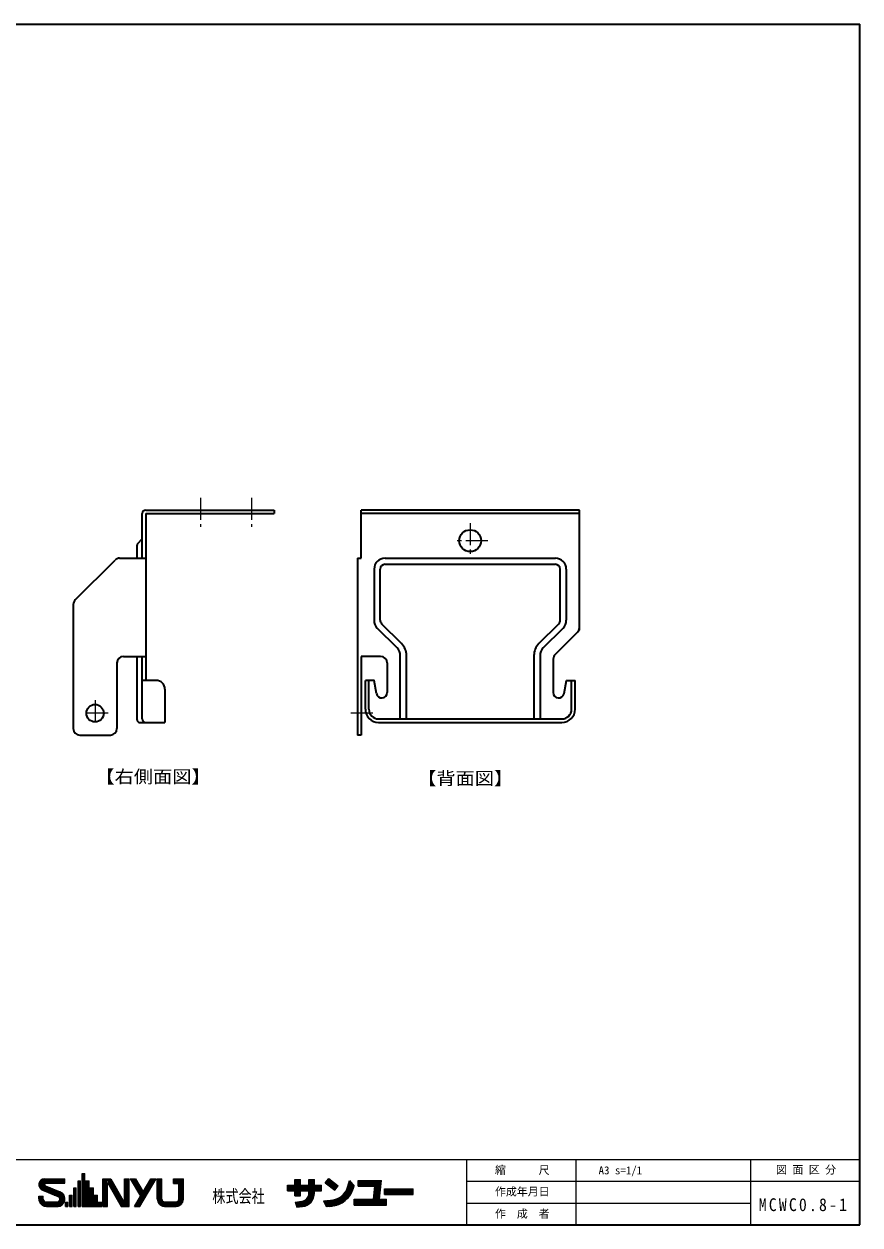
# Model space of a CAD drawing. Units: millimetres on the paper. Extents: x -405 to 411, y -913 to 286.
# Drawn here: x 219.6 to 410.9, y -615.7 to -340.7 of the extents above; entities that cross this region are included whole.
import ezdxf
from ezdxf.enums import TextEntityAlignment as Align

# ---------------------------------------------------------------- set-up
doc = ezdxf.new("R2010")
doc.units = ezdxf.units.MM
doc.linetypes.add('CHAIN1', pattern=[8, 5, -1, 1, -1])
for name, color, linetype, lineweight in [('0-1_本体', 7, 'Continuous', 35), ('0-8_寸法線', 4, 'Continuous', 18), ('F-0_枠図面', 4, 'Continuous', 18), ('F-2_文字1', 4, 'Continuous', 18)]:
    doc.layers.add(name, color=color, linetype=linetype, lineweight=lineweight)
doc.layers.add('F-3_文字2', color=7, linetype='Continuous')
doc.styles.add('ＭＳ ゴシック', font='')
doc.styles.get('ＭＳ ゴシック').set_extended_font_data('MS Gothic')

msp = doc.modelspace()

# ---------------------------------------------------------------- linework, layer by layer
at = {"layer": '0-1_本体', "color": 4, "linetype": 'CHAIN1', "lineweight": 18}
for p, q in [((259.93, -449.244), (259.93, -455.844)), ((271.63, -449.244), (271.63, -455.844)), ((321.707, -455.044), (321.707, -463.044)), ((325.707, -459.044), (317.707, -459.044)), ((235.83, -495.544), (235.83, -501.544)), ((238.83, -498.544), (232.83, -498.544)), ((299.407, -498.544), (293.407, -498.544))]:
    msp.add_line(p, q, dxfattribs=at)
at = {"layer": '0-1_本体'}
for p, q in [((246.63, -463.044), (246.63, -452.844)), ((247.43, -452.044), (276.83, -452.044)), ((247.43, -452.844), (276.83, -452.844)), ((247.43, -452.844), (247.43, -491.044)), ((276.83, -452.044), (276.83, -452.844)), ((346.707, -452.044), (296.707, -452.044)), ((296.707, -463.044), (296.707, -452.044)), ((346.707, -452.844), (296.707, -452.844)), ((346.707, -479.544), (346.707, -452.044)), ((245.606, -459.668), (246.63, -458.644)), ((245.43, -463.044), (245.43, -460.092)), ((231.27, -472.605), (240.391, -463.483)), ((241.452, -463.044), (247.43, -463.044)), ((295.907, -463.044), (296.707, -463.044)), ((295.907, -463.044), (295.907, -503.544)), ((296.107, -463.044), (296.707, -463.044)), ((302.207, -463.044), (341.207, -463.044)), ((302.207, -464.444), (341.207, -464.444)), ((299.707, -465.544), (299.707, -477.266)), ((301.107, -477.266), (301.107, -465.544)), ((342.307, -477.266), (342.307, -465.544)), ((343.707, -465.544), (343.707, -477.266)), ((230.83, -473.665), (230.83, -502.044)), ((305.965, -482.579), (301.429, -478.044)), ((337.449, -482.579), (341.985, -478.044)), ((304.975, -483.569), (300.439, -479.034)), ((338.439, -483.569), (342.975, -479.034)), ((341.146, -485.105), (346.707, -479.544)), ((242.33, -485.544), (247.43, -485.544)), ((245.43, -500.044), (245.43, -485.544)), ((246.63, -499.844), (246.63, -485.544)), ((301.207, -485.544), (296.707, -485.544)), ((296.707, -485.544), (296.707, -503.544)), ((305.707, -499.844), (305.707, -485.337)), ((307.107, -499.844), (307.107, -485.337)), ((336.307, -485.337), (336.307, -499.844)), ((337.707, -485.337), (337.707, -499.844)), ((340.707, -486.165), (340.707, -493.544)), ((240.83, -487.044), (240.83, -502.044)), ((302.707, -487.044), (302.707, -493.544)), ((249.83, -491.044), (246.63, -491.044)), ((297.707, -497.644), (297.707, -491.044)), ((298.507, -497.644), (298.507, -491.044)), ((344.907, -497.644), (344.907, -491.044)), ((345.707, -497.644), (345.707, -491.044)), ((251.83, -493.044), (251.83, -500.644)), ((302.707, -493.544), (302.707, -493.794)), ((340.707, -493.544), (340.707, -493.794)), ((300.707, -499.844), (342.707, -499.844)), ((246.03, -500.644), (251.83, -500.644)), ((300.707, -500.644), (342.707, -500.644)), ((232.33, -503.544), (239.33, -503.544)), ((296.707, -503.544), (295.907, -503.544))]:
    msp.add_line(p, q, dxfattribs=at)
for points in [[(300.226, -494.011), (299.703, -491.044), (297.707, -491.044)], [(343.188, -494.011), (343.711, -491.044), (345.707, -491.044)]]:
    msp.add_lwpolyline(points, dxfattribs=at)
for centre, radius in [((321.707, -459.044), 2.5), ((235.83, -498.544), 2)]:
    msp.add_circle(centre, radius, dxfattribs=at)
for centre, radius, start, end in [((247.43, -452.844), 0.8, 90, 180), ((246.03, -460.092), 0.6, 135, 180), ((241.452, -464.544), 1.5, 90, 135), ((302.207, -465.544), 2.5, 90, 180), ((302.207, -465.544), 1.1, 90, 180), ((341.207, -465.544), 2.5, 0, 90), ((341.207, -465.544), 1.1, 0, 90), ((232.33, -473.665), 1.5, 135, 180), ((302.207, -477.266), 2.5, 180, 225), ((302.207, -477.266), 1.1, 180, 225), ((341.207, -477.266), 1.1, 315, 0), ((341.207, -477.266), 2.5, 315, 0), ((345.207, -478.923), 1.5, 315, 0), ((303.207, -485.337), 2.5, 0, 45), ((303.207, -485.337), 3.9, 0, 45), ((340.207, -485.337), 3.9, 135, 180), ((340.207, -485.337), 2.5, 135, 180), ((242.33, -487.044), 1.5, 90, 180), ((301.207, -487.044), 1.5, 0, 90), ((342.207, -486.165), 1.5, 135, 180), ((249.83, -493.044), 2, 0, 90), ((301.457, -493.794), 1.25, 190, 0), ((341.957, -493.794), 1.25, 180, 350), ((300.707, -497.644), 3, 180, 270), ((300.707, -497.644), 2.2, 180, 270), ((342.707, -497.644), 3, 270, 0), ((342.707, -497.644), 2.2, 270, 0), ((246.03, -500.044), 0.6, 180, 270), ((247.43, -499.844), 0.8, 180, 270), ((232.33, -502.044), 1.5, 180, 270), ((239.33, -502.044), 1.5, 270, 0)]:
    msp.add_arc(centre, radius, start, end, dxfattribs=at)
at = {"layer": 'F-0_枠図面', "color": 7, "lineweight": 35}
for p, q in [((21.431, -340.729), (410.931, -340.729)), ((410.931, -615.729), (410.931, -340.729)), ((410.931, -610.729), (410.931, -610.729))]:
    msp.add_line(p, q, dxfattribs=at)
at = {"layer": 'F-0_枠図面'}
for p, q in [((21.431, -600.729), (410.931, -600.729)), ((320.931, -615.729), (320.931, -600.729)), ((345.931, -615.729), (345.931, -600.729)), ((385.931, -615.729), (385.931, -600.729)), ((320.931, -605.729), (410.931, -605.729)), ((320.931, -610.729), (385.931, -610.729))]:
    msp.add_line(p, q, dxfattribs=at)
at = {"layer": 'F-0_枠図面', "color": 7, "lineweight": 35}
msp.add_lwpolyline([(21.431, -340.729), (21.431, -615.729), (410.931, -615.729)], dxfattribs=at)
at = {"layer": 'F-2_文字1'}
for p, q in [((232.907, -603.959), (233.507, -603.959)), ((232.907, -611.486), (232.907, -603.959)), ((233.118, -611.486), (233.118, -603.959)), ((233.329, -611.486), (233.329, -603.959)), ((233.507, -605.624), (233.507, -603.959)), ((222.949, -606.545), (224.29, -606.545)), ((222.96, -606.334), (224.318, -606.334)), ((222.972, -606.756), (224.503, -606.756)), ((223.005, -606.123), (228.944, -606.123)), ((223.029, -606.967), (225.011, -606.967)), ((223.087, -605.913), (228.944, -605.913)), ((223.127, -607.178), (225.519, -607.178)), ((223.216, -605.702), (228.944, -605.702)), ((223.276, -607.389), (226.028, -607.389)), ((223.411, -605.491), (228.944, -605.491)), ((223.505, -607.6), (226.536, -607.6)), ((223.738, -605.28), (228.944, -605.28)), ((224.281, -605.158), (228.944, -605.158)), ((224.456, -606.737), (227.876, -608.156)), ((224.539, -606.19), (228.944, -606.19)), ((228.944, -606.19), (228.944, -605.158)), ((230.976, -611.486), (230.976, -607.245)), ((230.976, -607.245), (231.519, -607.245)), ((231.186, -611.486), (231.186, -607.245)), ((231.397, -611.486), (231.397, -607.245)), ((231.519, -611.486), (231.519, -607.245)), ((231.941, -605.624), (232.486, -605.624)), ((231.941, -611.486), (231.941, -605.624)), ((232.152, -611.486), (232.152, -605.624)), ((232.363, -611.486), (232.363, -605.624)), ((232.486, -611.486), (232.486, -605.624)), ((233.507, -605.624), (234.473, -605.624)), ((233.54, -611.486), (233.54, -605.624)), ((233.751, -611.486), (233.751, -605.624)), ((233.962, -611.486), (233.962, -605.624)), ((234.173, -611.486), (234.173, -605.624)), ((234.384, -611.486), (234.384, -605.624)), ((234.473, -607.245), (234.473, -605.624)), ((234.473, -607.245), (235.439, -607.245)), ((234.595, -611.486), (234.595, -607.245)), ((234.806, -611.486), (234.806, -607.245)), ((235.017, -611.486), (235.017, -607.245)), ((235.228, -611.486), (235.228, -607.245)), ((235.439, -608.866), (235.439, -607.245)), ((237.603, -605.158), (239.435, -605.158)), ((237.603, -611.486), (237.603, -605.158)), ((237.814, -611.486), (237.814, -605.158)), ((238.025, -611.486), (238.025, -605.158)), ((238.236, -611.486), (238.236, -605.158)), ((238.441, -605.133), (242.009, -611.486)), ((238.447, -611.486), (238.447, -605.158)), ((238.669, -611.486), (238.669, -605.97)), ((238.669, -605.97), (241.767, -611.486)), ((238.697, -605.158), (242.25, -611.486)), ((238.939, -605.158), (242.492, -611.486)), ((239.181, -605.158), (242.649, -611.334)), ((239.435, -605.158), (242.533, -610.673)), ((242.533, -610.673), (242.533, -605.158)), ((242.533, -605.158), (243.599, -605.158)), ((242.755, -611.486), (242.755, -605.158)), ((242.966, -611.486), (242.966, -605.158)), ((243.177, -611.486), (243.177, -605.158)), ((243.388, -611.486), (243.388, -605.158)), ((243.599, -611.486), (243.599, -605.158)), ((243.832, -605.158), (245.071, -605.158)), ((243.832, -605.158), (246.209, -609.163)), ((244.077, -605.158), (246.461, -609.174)), ((244.322, -605.158), (246.584, -608.967)), ((244.568, -605.158), (246.706, -608.761)), ((244.813, -605.158), (246.829, -608.554)), ((245.071, -605.158), (246.829, -608.119)), ((245.089, -611.486), (248.845, -605.158)), ((245.334, -611.486), (249.091, -605.158)), ((245.58, -611.486), (249.336, -605.158)), ((245.825, -611.486), (249.581, -605.158)), ((246.07, -611.486), (249.827, -605.158)), ((246.829, -608.119), (248.587, -605.158)), ((248.587, -605.158), (249.827, -605.158)), ((250.06, -609.82), (250.06, -605.158)), ((250.06, -605.158), (251.126, -605.158)), ((250.271, -609.948), (250.271, -605.158)), ((250.482, -609.948), (250.482, -605.158)), ((250.693, -609.948), (250.693, -605.158)), ((250.904, -609.948), (250.904, -605.158)), ((251.126, -609.82), (251.126, -605.158)), ((253.79, -605.158), (256.055, -605.158)), ((253.79, -606.223), (253.79, -605.158)), ((253.79, -606.223), (254.989, -606.223)), ((254.001, -606.223), (254.001, -605.158)), ((254.212, -606.223), (254.212, -605.158)), ((254.423, -606.223), (254.423, -605.158)), ((254.634, -606.223), (254.634, -605.158)), ((254.845, -606.223), (254.845, -605.158)), ((254.989, -609.82), (254.989, -606.223)), ((255.056, -606.223), (255.056, -605.158)), ((255.211, -609.948), (255.211, -605.158)), ((255.422, -609.948), (255.422, -605.158)), ((255.633, -609.948), (255.633, -605.158)), ((255.844, -609.948), (255.844, -605.158)), ((256.055, -609.82), (256.055, -605.158)), ((279.911, -606.602), (281.592, -606.602)), ((279.911, -607.921), (279.911, -606.602)), ((279.911, -606.655), (287.656, -606.655)), ((279.911, -606.866), (287.656, -606.866)), ((279.911, -607.077), (287.656, -607.077)), ((279.911, -607.288), (287.656, -607.288)), ((279.911, -607.499), (287.656, -607.499)), ((279.911, -607.71), (287.656, -607.71)), ((281.592, -606.602), (281.592, -605.35)), ((281.592, -605.35), (282.844, -605.35)), ((281.803, -609.074), (281.803, -605.35)), ((282.014, -609.074), (282.014, -605.35)), ((282.224, -609.074), (282.224, -605.35)), ((282.435, -609.074), (282.435, -605.35)), ((282.646, -609.074), (282.646, -605.35)), ((282.844, -606.602), (282.844, -605.35)), ((282.844, -606.602), (284.789, -606.602)), ((284.789, -605.35), (286.041, -605.35)), ((284.789, -606.602), (284.789, -605.35)), ((285, -610.76), (285, -605.35)), ((285.211, -610.554), (285.211, -605.35)), ((285.422, -610.301), (285.422, -605.35)), ((285.633, -609.98), (285.633, -605.35)), ((285.843, -609.531), (285.843, -605.35)), ((286.041, -606.602), (286.041, -605.35)), ((286.041, -606.602), (287.656, -606.602)), ((287.656, -607.921), (287.656, -606.602)), ((288.54, -606.079), (289.304, -605.086)), ((288.54, -606.079), (290.683, -607.727)), ((288.669, -605.912), (290.811, -607.56)), ((288.798, -605.745), (290.94, -607.393)), ((288.926, -605.578), (291.069, -607.226)), ((289.055, -605.41), (291.197, -607.058)), ((289.184, -605.243), (291.326, -606.891)), ((289.304, -605.086), (291.446, -606.734)), ((289.313, -611.465), (294.982, -607.309)), ((289.714, -611.432), (294.868, -607.654)), ((290.683, -607.727), (291.446, -606.734)), ((292.452, -608.902), (295.083, -606.974)), ((293.076, -608.183), (295.064, -606.726)), ((293.361, -607.713), (294.927, -606.565)), ((293.543, -607.318), (294.789, -606.404)), ((293.668, -606.965), (294.651, -606.244)), ((293.698, -606.865), (294.083, -605.581)), ((293.769, -606.629), (294.514, -606.083)), ((293.869, -606.294), (294.376, -605.923)), ((293.97, -605.959), (294.238, -605.762)), ((294.083, -605.581), (295.133, -606.806)), ((294.979, -607.322), (295.133, -606.806)), ((296.019, -606.833), (296.019, -605.581)), ((296.019, -605.581), (301.389, -605.581)), ((296.019, -605.792), (301.154, -605.792)), ((296.019, -606.003), (300.919, -606.003)), ((296.019, -606.214), (300.683, -606.214)), ((296.019, -606.425), (300.449, -606.425)), ((296.019, -606.635), (300.213, -606.635)), ((296.019, -606.833), (299.86, -606.833)), ((299.538, -609.8), (299.86, -606.833)), ((299.644, -609.918), (299.99, -606.741)), ((299.856, -609.918), (300.213, -606.635)), ((300.069, -609.918), (300.449, -606.425)), ((300.281, -609.918), (300.683, -606.214)), ((300.493, -609.918), (300.919, -606.003)), ((300.705, -609.918), (301.154, -605.792)), ((300.93, -609.8), (301.389, -605.581)), ((302.084, -608.778), (302.084, -607.459)), ((302.084, -607.459), (308.676, -607.459)), ((302.084, -607.618), (308.676, -607.618)), ((308.676, -608.778), (308.676, -607.459)), ((222.949, -609.154), (223.981, -609.154)), ((222.949, -609.754), (222.949, -609.154)), ((222.95, -609.288), (223.982, -609.288)), ((222.95, -609.498), (223.982, -609.498)), ((222.95, -609.709), (223.982, -609.709)), ((222.957, -609.92), (223.995, -609.92)), ((222.99, -610.131), (224.077, -610.131)), ((223.052, -610.342), (224.279, -610.342)), ((223.782, -607.755), (227.315, -609.221)), ((223.916, -607.811), (227.045, -607.811)), ((223.981, -609.787), (223.981, -609.154)), ((224.424, -608.022), (227.553, -608.022)), ((224.647, -610.453), (227.181, -610.453)), ((224.933, -608.233), (228.038, -608.233)), ((225.441, -608.444), (228.343, -608.444)), ((225.95, -608.655), (228.55, -608.655)), ((226.458, -608.866), (228.698, -608.866)), ((226.967, -609.077), (228.806, -609.077)), ((227.451, -609.288), (228.88, -609.288)), ((227.471, -610.342), (228.841, -610.342)), ((227.656, -609.498), (228.925, -609.498)), ((227.664, -610.131), (228.902, -610.131)), ((227.735, -609.709), (228.943, -609.709)), ((227.737, -609.92), (228.936, -609.92)), ((229.044, -611.486), (229.044, -610.487)), ((229.044, -610.487), (229.588, -610.487)), ((229.22, -611.486), (229.22, -610.487)), ((229.431, -611.486), (229.431, -610.487)), ((229.588, -611.486), (229.588, -610.487)), ((230.01, -608.866), (230.554, -608.866)), ((230.01, -611.486), (230.01, -608.866)), ((230.221, -611.486), (230.221, -608.866)), ((230.431, -611.486), (230.431, -608.866)), ((230.554, -611.486), (230.554, -608.866)), ((235.439, -608.866), (236.404, -608.866)), ((235.439, -611.486), (235.439, -608.866)), ((235.65, -611.486), (235.65, -608.866)), ((235.86, -611.486), (235.86, -608.866)), ((236.071, -611.486), (236.071, -608.866)), ((236.282, -611.486), (236.282, -608.866)), ((236.404, -610.487), (236.404, -608.866)), ((236.404, -610.487), (237.37, -610.487)), ((236.493, -611.486), (236.493, -610.487)), ((236.704, -611.486), (236.704, -610.487)), ((236.915, -611.486), (236.915, -610.487)), ((237.126, -611.486), (237.126, -610.487)), ((237.337, -611.486), (237.337, -610.487)), ((237.37, -611.486), (237.37, -610.487)), ((244.831, -611.486), (246.209, -609.163)), ((250.06, -609.843), (250.082, -609.843)), ((250.065, -609.948), (251.139, -609.948)), ((250.095, -610.159), (251.23, -610.159)), ((250.153, -610.37), (251.486, -610.37)), ((251.725, -610.42), (254.39, -610.42)), ((254.629, -610.37), (255.961, -610.37)), ((254.884, -610.159), (256.02, -610.159)), ((254.975, -609.948), (256.05, -609.948)), ((279.911, -607.921), (281.592, -607.921)), ((281.592, -609.074), (281.592, -607.921)), ((281.592, -609.074), (282.844, -609.074)), ((281.643, -610.467), (283.167, -610.277)), ((281.643, -610.467), (282.053, -611.678)), ((281.712, -610.671), (285.494, -610.2)), ((281.781, -610.875), (285.315, -610.435)), ((282.844, -607.921), (284.789, -607.921)), ((282.844, -609.074), (282.844, -607.921)), ((283.174, -610.277), (285.557, -609.98)), ((283.992, -609.962), (285.531, -609.771)), ((284.282, -609.714), (285.505, -609.561)), ((284.471, -609.477), (285.479, -609.352)), ((284.683, -610.85), (284.683, -609.057)), ((284.789, -608.45), (284.789, -607.921)), ((284.789, -610.85), (284.789, -608.452)), ((286.041, -607.921), (287.656, -607.921)), ((286.041, -608.445), (286.041, -607.921)), ((288.151, -610.195), (289.736, -610.067)), ((288.151, -610.195), (288.711, -611.513)), ((288.245, -610.417), (288.596, -610.159)), ((288.329, -610.616), (288.997, -610.127)), ((288.414, -610.815), (289.398, -610.094)), ((288.499, -611.015), (289.8, -610.062)), ((288.584, -611.214), (290.231, -610.007)), ((288.668, -611.414), (290.765, -609.877)), ((288.911, -611.497), (291.639, -609.498)), ((290.12, -611.396), (294.717, -608.027)), ((290.574, -611.325), (294.513, -608.438)), ((291.113, -611.191), (294.223, -608.912)), ((291.845, -610.916), (293.74, -609.527)), ((295.13, -611.184), (295.13, -609.8)), ((295.13, -609.8), (299.538, -609.8)), ((295.13, -609.918), (302.578, -609.918)), ((295.13, -610.129), (302.578, -610.129)), ((295.13, -610.34), (302.578, -610.34)), ((300.93, -609.8), (302.578, -609.8)), ((302.084, -607.829), (308.676, -607.829)), ((302.084, -608.039), (308.676, -608.039)), ((302.084, -608.25), (308.676, -608.25)), ((302.084, -608.461), (308.676, -608.461)), ((302.084, -608.672), (308.676, -608.672)), ((302.084, -608.778), (308.676, -608.778)), ((302.578, -611.184), (302.578, -609.8)), ((223.144, -610.553), (228.749, -610.553)), ((223.274, -610.764), (228.619, -610.764)), ((223.453, -610.975), (228.441, -610.975)), ((223.707, -611.186), (228.186, -611.186)), ((224.133, -611.397), (227.76, -611.397)), ((224.681, -611.486), (227.356, -611.486)), ((229.044, -611.486), (229.588, -611.486)), ((230.01, -611.486), (230.554, -611.486)), ((230.976, -611.486), (231.519, -611.486)), ((231.941, -611.486), (232.486, -611.486)), ((232.907, -611.486), (237.37, -611.486)), ((237.603, -611.486), (238.669, -611.486)), ((241.767, -611.486), (243.599, -611.486)), ((244.831, -611.486), (246.07, -611.486)), ((250.244, -610.581), (255.871, -610.581)), ((250.373, -610.792), (255.742, -610.792)), ((250.553, -611.003), (255.562, -611.003)), ((250.813, -611.214), (255.302, -611.214)), ((251.278, -611.425), (254.836, -611.425)), ((251.725, -611.486), (254.39, -611.486)), ((281.85, -611.079), (285.091, -610.676)), ((281.919, -611.283), (284.798, -610.925)), ((281.988, -611.487), (284.378, -611.19)), ((282.053, -611.678), (283.335, -611.519)), ((288.711, -611.513), (290.027, -611.407)), ((295.13, -610.551), (302.578, -610.551)), ((295.13, -610.762), (302.578, -610.762)), ((295.13, -610.973), (302.578, -610.973)), ((295.13, -611.184), (302.578, -611.184))]:
    msp.add_line(p, q, dxfattribs=at)
for centre, radius, start, end in [((224.299, -606.508), 1.35, 90.76968, 251.60579), ((224.565, -606.474), 0.284, 92.62549, 247.52919), ((289.462, -605.675), 4.4, 273.5696, 344.30289), ((289.458, -605.672), 5.762, 273.9684, 344.73839), ((224.681, -609.754), 1.732, 179.99979, 270.00009), ((224.647, -609.787), 0.666, 179.99979, 270.00009), ((227.113, -609.821), 0.632, 267.5421, 69.85329), ((227.213, -609.755), 1.731, 269.93188, 67.46921), ((251.725, -609.82), 1.665, 179.99979, 270.00009), ((251.725, -609.82), 0.6, 179.99979, 270.00009), ((254.39, -609.82), 0.6, 270.00009, 0), ((254.39, -609.82), 1.665, 270.00009, 0), ((282.938, -608.441), 1.851, 277.12369, 0.28418), ((282.938, -608.441), 3.103, 277.45369, 359.92859)]:
    msp.add_arc(centre, radius, start, end, dxfattribs=at)

# ---------------------------------------------------------------- texts
at = {"layer": '0-8_寸法線', "color": 7, "style": 'ＭＳ ゴシック', "width": 1.1}
for s, p in [('【右側面図】', (235.895, -515.42)), ('【背面図】', (309.556, -515.797))]:
    msp.add_text(s, height=2.933, dxfattribs=at).set_placement(p, align=Align.BOTTOM_LEFT)
at = {"layer": 'F-2_文字1', "color": 7, "style": 'ＭＳ ゴシック'}
for s, p in [('縮\u3000\u3000\u3000尺', (327.374, -604.628)), ('図 面 区 分', (391.719, -604.545)), ('作成年月日', (327.374, -609.555)), ('作\u3000成\u3000者', (327.374, -614.628))]:
    msp.add_text(s, height=1.833, dxfattribs=at).set_placement(p, align=Align.BOTTOM_LEFT)
at = {"layer": 'F-2_文字1', "color": 7, "style": 'ＭＳ ゴシック', "width": 0.75}
msp.add_text('株式会社', height=2.933, dxfattribs=at).set_placement((262.671, -611.504), align=Align.BOTTOM_LEFT)
at = {"layer": 'F-3_文字2', "style": 'ＭＳ ゴシック'}
msp.add_text('A3 s=1/1', height=1.833, dxfattribs=at).set_placement((351.091, -604.681), align=Align.BOTTOM_LEFT)
at = {"layer": 'F-3_文字2', "insert": (387.761, -612.598), "char_height": 2.933, "attachment_point": 7, "style": 'ＭＳ ゴシック'}
msp.add_mtext('\\T1.28;\\W0.9;MCWC0.8-1', dxfattribs=at)

doc.saveas('drawing.dxf')
